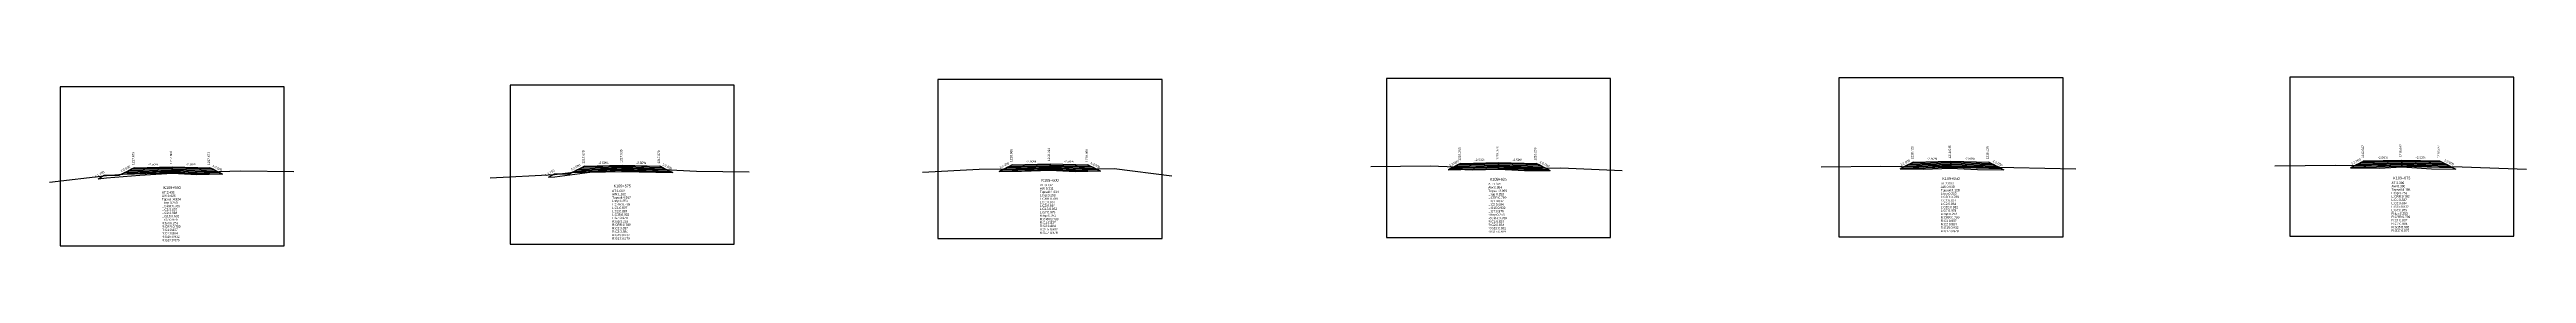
# Model space of a CAD drawing. Extents: x -7 to 78429, y 1189 to 1262.
# Drawn here: x 56672.3 to 57000.5, y 1207.4 to 1229.6 of the extents above; entities that cross this region are included whole.
import ezdxf
from ezdxf.enums import TextEntityAlignment as Align

# ---------------------------------------------------------------- set-up
doc = ezdxf.new("R2010")
doc.units = 0

msp = doc.modelspace()

# ---------------------------------------------------------------- linework, layer by layer
at = {"layer": 'A4_BORDER', "color": 7}
for points in [[(56673.682, 1207.364), (56703.382, 1207.364), (56703.382, 1228.364), (56673.682, 1228.364), (56673.682, 1207.364)], [(56733.334, 1207.587), (56763.034, 1207.587), (56763.034, 1228.587), (56733.334, 1228.587), (56733.334, 1207.587)], [(56790.026, 1208.341), (56819.726, 1208.341), (56819.726, 1229.341), (56790.026, 1229.341), (56790.026, 1208.341)], [(56849.45, 1208.478), (56879.15, 1208.478), (56879.15, 1229.478), (56849.45, 1229.478), (56849.45, 1208.478)], [(56909.417, 1208.565), (56939.117, 1208.565), (56939.117, 1229.565), (56909.417, 1229.565), (56909.417, 1208.565)], [(56969.153, 1208.633), (56998.853, 1208.633), (56998.853, 1229.633), (56969.153, 1229.633), (56969.153, 1208.633)]]:
    msp.add_lwpolyline(points, dxfattribs=at)
at = {"layer": 'CLEAR_GROUND', "color": 8}
for points in [[(56977.225, 1217.678), (56981.084, 1217.639), (56984.025, 1217.792), (56987.951, 1217.526), (56991.17, 1217.483)], [(56678.725, 1216.214), (56679.854, 1216.347), (56684.248, 1216.705), (56688.556, 1216.943), (56691.815, 1216.769), (56695.104, 1216.889)], [(56738.425, 1216.437), (56739.229, 1216.479), (56744.57, 1217.159), (56748.179, 1217.362), (56751.952, 1217.21), (56754.76, 1217.082)], [(56798.125, 1217.191), (56801.098, 1217.219), (56804.876, 1217.363), (56808.239, 1217.197), (56811.499, 1217.254)], [(56857.825, 1217.516), (56860.842, 1217.411), (56864.332, 1217.472), (56867.735, 1217.29), (56871.149, 1217.328)], [(56917.525, 1217.549), (56920.646, 1217.504), (56924.247, 1217.631), (56927.786, 1217.428), (56931.278, 1217.415)]]:
    msp.add_lwpolyline(points, dxfattribs=at)
at = {"layer": 'DESIGN_ROAD_TRIMMED', "color": 1}
for points in [[(56678.725, 1216.214), (56679.532, 1216.675), (56681.532, 1216.675), (56683.532, 1217.675), (56683.532, 1217.675), (56683.427, 1217.622), (56683.427, 1217.622), (56683.111, 1217.464), (56683.111, 1217.464), (56682.795, 1217.307), (56682.795, 1217.307), (56682.479, 1217.149), (56682.479, 1217.149), (56682.163, 1216.991), (56682.163, 1216.991), (56681.848, 1216.833), (56688.532, 1217), (56688.532, 1217.15), (56688.532, 1217.15), (56688.532, 1217.3), (56688.532, 1217.3), (56688.532, 1217.45), (56688.532, 1217.45), (56688.532, 1217.6), (56688.532, 1217.6), (56688.532, 1217.75), (56688.532, 1217.75), (56688.532, 1217.8), (56688.532, 1217.8), (56688.532, 1217.8), (56688.532, 1217.8), (56688.532, 1217.8), (56688.532, 1217.75), (56688.532, 1217.75), (56688.532, 1217.6), (56688.532, 1217.6), (56688.532, 1217.45), (56688.532, 1217.45), (56688.532, 1217.3), (56688.532, 1217.3), (56688.532, 1217.15), (56688.532, 1217.15), (56688.532, 1217), (56695.216, 1216.833), (56694.9, 1216.991), (56694.9, 1216.991), (56694.584, 1217.149), (56694.584, 1217.149), (56694.269, 1217.307), (56694.269, 1217.307), (56693.953, 1217.464), (56693.953, 1217.464), (56693.637, 1217.622), (56693.637, 1217.622), (56693.532, 1217.675), (56693.532, 1217.675), (56695.104, 1216.889)], [(56738.425, 1216.437), (56739.184, 1216.87), (56741.184, 1216.87), (56743.184, 1217.87), (56743.184, 1217.87), (56743.078, 1217.817), (56743.078, 1217.817), (56742.763, 1217.659), (56742.763, 1217.659), (56742.447, 1217.502), (56742.447, 1217.502), (56742.131, 1217.344), (56742.131, 1217.344), (56741.815, 1217.186), (56741.815, 1217.186), (56741.499, 1217.028), (56748.184, 1217.195), (56748.184, 1217.345), (56748.184, 1217.345), (56748.184, 1217.495), (56748.184, 1217.495), (56748.184, 1217.645), (56748.184, 1217.645), (56748.184, 1217.795), (56748.184, 1217.795), (56748.184, 1217.945), (56748.184, 1217.945), (56748.184, 1217.995), (56748.184, 1217.995), (56748.184, 1217.995), (56748.184, 1217.995), (56748.184, 1217.995), (56748.184, 1217.945), (56748.184, 1217.945), (56748.184, 1217.795), (56748.184, 1217.795), (56748.184, 1217.645), (56748.184, 1217.645), (56748.184, 1217.495), (56748.184, 1217.495), (56748.184, 1217.345), (56748.184, 1217.345), (56748.184, 1217.195), (56754.868, 1217.028), (56754.552, 1217.186), (56754.552, 1217.186), (56754.236, 1217.344), (56754.236, 1217.344), (56753.92, 1217.502), (56753.92, 1217.502), (56753.605, 1217.659), (56753.605, 1217.659), (56753.289, 1217.817), (56753.289, 1217.817), (56753.184, 1217.87), (56753.184, 1217.87), (56754.76, 1217.082)], [(56798.125, 1217.191), (56799.876, 1218.066), (56799.876, 1218.066), (56799.771, 1218.013), (56799.771, 1218.013), (56799.455, 1217.855), (56799.455, 1217.855), (56799.139, 1217.698), (56799.139, 1217.698), (56798.823, 1217.54), (56798.823, 1217.54), (56798.507, 1217.382), (56798.507, 1217.382), (56798.192, 1217.224), (56804.876, 1217.391), (56804.876, 1217.541), (56804.876, 1217.541), (56804.876, 1217.691), (56804.876, 1217.691), (56804.876, 1217.841), (56804.876, 1217.841), (56804.876, 1217.991), (56804.876, 1217.991), (56804.876, 1218.141), (56804.876, 1218.141), (56804.876, 1218.191), (56804.876, 1218.191), (56804.876, 1218.191), (56804.876, 1218.191), (56804.876, 1218.191), (56804.876, 1218.141), (56804.876, 1218.141), (56804.876, 1217.991), (56804.876, 1217.991), (56804.876, 1217.841), (56804.876, 1217.841), (56804.876, 1217.691), (56804.876, 1217.691), (56804.876, 1217.541), (56804.876, 1217.541), (56804.876, 1217.391), (56811.56, 1217.224), (56811.244, 1217.382), (56811.244, 1217.382), (56810.928, 1217.54), (56810.928, 1217.54), (56810.613, 1217.698), (56810.613, 1217.698), (56810.297, 1217.855), (56810.297, 1217.855), (56809.981, 1218.013), (56809.981, 1218.013), (56809.876, 1218.066), (56809.876, 1218.066), (56811.499, 1217.254)], [(56857.825, 1217.516), (56859.3, 1218.253), (56859.3, 1218.253), (56859.194, 1218.2), (56859.194, 1218.2), (56858.879, 1218.042), (56858.879, 1218.042), (56858.563, 1217.885), (56858.563, 1217.885), (56858.247, 1217.727), (56858.247, 1217.727), (56857.931, 1217.569), (56857.931, 1217.569), (56857.616, 1217.411), (56864.3, 1217.578), (56864.3, 1217.728), (56864.3, 1217.728), (56864.3, 1217.878), (56864.3, 1217.878), (56864.3, 1218.028), (56864.3, 1218.028), (56864.3, 1218.178), (56864.3, 1218.178), (56864.3, 1218.328), (56864.3, 1218.328), (56864.3, 1218.378), (56864.3, 1218.378), (56864.3, 1218.378), (56864.3, 1218.378), (56864.3, 1218.378), (56864.3, 1218.328), (56864.3, 1218.328), (56864.3, 1218.178), (56864.3, 1218.178), (56864.3, 1218.028), (56864.3, 1218.028), (56864.3, 1217.878), (56864.3, 1217.878), (56864.3, 1217.728), (56864.3, 1217.728), (56864.3, 1217.578), (56870.984, 1217.411), (56870.668, 1217.569), (56870.668, 1217.569), (56870.352, 1217.727), (56870.352, 1217.727), (56870.037, 1217.885), (56870.037, 1217.885), (56869.721, 1218.042), (56869.721, 1218.042), (56869.405, 1218.2), (56869.405, 1218.2), (56869.3, 1218.253), (56869.3, 1218.253), (56871.149, 1217.328)], [(56917.525, 1217.549), (56919.267, 1218.42), (56919.267, 1218.42), (56919.161, 1218.367), (56919.161, 1218.367), (56918.846, 1218.209), (56918.846, 1218.209), (56918.53, 1218.052), (56918.53, 1218.052), (56918.214, 1217.894), (56918.214, 1217.894), (56917.898, 1217.736), (56917.898, 1217.736), (56917.582, 1217.578), (56924.267, 1217.745), (56924.267, 1217.895), (56924.267, 1217.895), (56924.267, 1218.045), (56924.267, 1218.045), (56924.267, 1218.195), (56924.267, 1218.195), (56924.267, 1218.345), (56924.267, 1218.345), (56924.267, 1218.495), (56924.267, 1218.495), (56924.267, 1218.545), (56924.267, 1218.545), (56924.267, 1218.545), (56924.267, 1218.545), (56924.267, 1218.545), (56924.267, 1218.495), (56924.267, 1218.495), (56924.267, 1218.345), (56924.267, 1218.345), (56924.267, 1218.195), (56924.267, 1218.195), (56924.267, 1218.045), (56924.267, 1218.045), (56924.267, 1217.895), (56924.267, 1217.895), (56924.267, 1217.745), (56930.951, 1217.578), (56930.635, 1217.736), (56930.635, 1217.736), (56930.319, 1217.894), (56930.319, 1217.894), (56930.003, 1218.052), (56930.003, 1218.052), (56929.688, 1218.209), (56929.688, 1218.209), (56929.372, 1218.367), (56929.372, 1218.367), (56929.267, 1218.42), (56929.267, 1218.42), (56931.278, 1217.415)], [(56977.225, 1217.678), (56979.003, 1218.567), (56979.003, 1218.567), (56978.898, 1218.514), (56978.898, 1218.514), (56978.582, 1218.356), (56978.582, 1218.356), (56978.266, 1218.199), (56978.266, 1218.199), (56977.95, 1218.041), (56977.95, 1218.041), (56977.635, 1217.883), (56977.635, 1217.883), (56977.319, 1217.725), (56984.003, 1217.892), (56984.003, 1218.042), (56984.003, 1218.042), (56984.003, 1218.192), (56984.003, 1218.192), (56984.003, 1218.342), (56984.003, 1218.342), (56984.003, 1218.492), (56984.003, 1218.492), (56984.003, 1218.642), (56984.003, 1218.642), (56984.003, 1218.692), (56984.003, 1218.692), (56984.003, 1218.692), (56984.003, 1218.692), (56984.003, 1218.692), (56984.003, 1218.642), (56984.003, 1218.642), (56984.003, 1218.492), (56984.003, 1218.492), (56984.003, 1218.342), (56984.003, 1218.342), (56984.003, 1218.192), (56984.003, 1218.192), (56984.003, 1218.042), (56984.003, 1218.042), (56984.003, 1217.892), (56990.687, 1217.725), (56990.371, 1217.883), (56990.371, 1217.883), (56990.056, 1218.041), (56990.056, 1218.041), (56989.74, 1218.199), (56989.74, 1218.199), (56989.424, 1218.356), (56989.424, 1218.356), (56989.108, 1218.514), (56989.108, 1218.514), (56989.003, 1218.567), (56989.003, 1218.567), (56991.17, 1217.483)]]:
    msp.add_lwpolyline(points, dxfattribs=at)
at = {"layer": 'FINISHED_ROAD', "color": 2}
for points in [[(56679.532, 1216.675), (56681.532, 1216.675), (56683.532, 1217.675), (56683.532, 1217.675), (56688.532, 1217.8), (56693.532, 1217.675), (56693.532, 1217.675)], [(56739.184, 1216.87), (56741.184, 1216.87), (56743.184, 1217.87), (56743.184, 1217.87), (56748.184, 1217.995), (56753.184, 1217.87), (56753.184, 1217.87)], [(56799.876, 1218.066), (56799.876, 1218.066), (56804.876, 1218.191), (56809.876, 1218.066), (56809.876, 1218.066)], [(56859.3, 1218.253), (56859.3, 1218.253), (56864.3, 1218.378), (56869.3, 1218.253), (56869.3, 1218.253)], [(56919.267, 1218.42), (56919.267, 1218.42), (56924.267, 1218.545), (56929.267, 1218.42), (56929.267, 1218.42)], [(56979.003, 1218.567), (56979.003, 1218.567), (56984.003, 1218.692), (56989.003, 1218.567), (56989.003, 1218.567)]]:
    msp.add_lwpolyline(points, dxfattribs=at)
at = {"layer": 'LAYER_0', "color": 4}
for points in [[(56683.532, 1217.675), (56683.427, 1217.622), (56688.532, 1217.75), (56688.532, 1217.8)], [(56743.184, 1217.87), (56743.078, 1217.817), (56748.184, 1217.945), (56748.184, 1217.995)], [(56799.876, 1218.066), (56799.771, 1218.013), (56804.876, 1218.141), (56804.876, 1218.191)], [(56859.3, 1218.253), (56859.194, 1218.2), (56864.3, 1218.328), (56864.3, 1218.378)], [(56919.267, 1218.42), (56919.161, 1218.367), (56924.267, 1218.495), (56924.267, 1218.545)], [(56979.003, 1218.567), (56978.898, 1218.514), (56984.003, 1218.642), (56984.003, 1218.692)]]:
    msp.add_lwpolyline(points, dxfattribs=at)
at = {"layer": 'LAYER_1', "color": 4}
for points in [[(56743.078, 1217.817), (56742.763, 1217.659), (56748.184, 1217.795), (56748.184, 1217.945)], [(56799.771, 1218.013), (56799.455, 1217.855), (56804.876, 1217.991), (56804.876, 1218.141)], [(56859.194, 1218.2), (56858.879, 1218.042), (56864.3, 1218.178), (56864.3, 1218.328)], [(56919.161, 1218.367), (56918.846, 1218.209), (56924.267, 1218.345), (56924.267, 1218.495)], [(56978.898, 1218.514), (56978.582, 1218.356), (56984.003, 1218.492), (56984.003, 1218.642)], [(56683.427, 1217.622), (56683.111, 1217.464), (56688.532, 1217.6), (56688.532, 1217.75)]]:
    msp.add_lwpolyline(points, dxfattribs=at)
at = {"layer": 'LAYER_10', "color": 6}
for points in [[(56870.352, 1217.727), (56870.668, 1217.569), (56864.3, 1217.728), (56864.3, 1217.878)], [(56930.319, 1217.894), (56930.635, 1217.736), (56924.267, 1217.895), (56924.267, 1218.045)], [(56990.056, 1218.041), (56990.371, 1217.883), (56984.003, 1218.042), (56984.003, 1218.192)], [(56694.584, 1217.149), (56694.9, 1216.991), (56688.532, 1217.15), (56688.532, 1217.3)], [(56754.236, 1217.344), (56754.552, 1217.186), (56748.184, 1217.345), (56748.184, 1217.495)], [(56810.928, 1217.54), (56811.244, 1217.382), (56804.876, 1217.541), (56804.876, 1217.691)]]:
    msp.add_lwpolyline(points, dxfattribs=at)
at = {"layer": 'LAYER_11', "color": 6}
for points in [[(56930.635, 1217.736), (56930.951, 1217.578), (56924.267, 1217.745), (56924.267, 1217.895)], [(56990.371, 1217.883), (56990.687, 1217.725), (56984.003, 1217.892), (56984.003, 1218.042)], [(56694.9, 1216.991), (56695.216, 1216.833), (56688.532, 1217), (56688.532, 1217.15)], [(56754.552, 1217.186), (56754.868, 1217.028), (56748.184, 1217.195), (56748.184, 1217.345)], [(56811.244, 1217.382), (56811.56, 1217.224), (56804.876, 1217.391), (56804.876, 1217.541)], [(56870.668, 1217.569), (56870.984, 1217.411), (56864.3, 1217.578), (56864.3, 1217.728)]]:
    msp.add_lwpolyline(points, dxfattribs=at)
at = {"layer": 'LAYER_2', "color": 4}
for points in [[(56742.763, 1217.659), (56742.447, 1217.502), (56748.184, 1217.645), (56748.184, 1217.795)], [(56799.455, 1217.855), (56799.139, 1217.698), (56804.876, 1217.841), (56804.876, 1217.991)], [(56858.879, 1218.042), (56858.563, 1217.885), (56864.3, 1218.028), (56864.3, 1218.178)], [(56918.846, 1218.209), (56918.53, 1218.052), (56924.267, 1218.195), (56924.267, 1218.345)], [(56978.582, 1218.356), (56978.266, 1218.199), (56984.003, 1218.342), (56984.003, 1218.492)], [(56683.111, 1217.464), (56682.795, 1217.307), (56688.532, 1217.45), (56688.532, 1217.6)]]:
    msp.add_lwpolyline(points, dxfattribs=at)
at = {"layer": 'LAYER_3', "color": 4}
for points in [[(56799.139, 1217.698), (56798.823, 1217.54), (56804.876, 1217.691), (56804.876, 1217.841)], [(56858.563, 1217.885), (56858.247, 1217.727), (56864.3, 1217.878), (56864.3, 1218.028)], [(56918.53, 1218.052), (56918.214, 1217.894), (56924.267, 1218.045), (56924.267, 1218.195)], [(56978.266, 1218.199), (56977.95, 1218.041), (56984.003, 1218.192), (56984.003, 1218.342)], [(56682.795, 1217.307), (56682.479, 1217.149), (56688.532, 1217.3), (56688.532, 1217.45)], [(56742.447, 1217.502), (56742.131, 1217.344), (56748.184, 1217.495), (56748.184, 1217.645)]]:
    msp.add_lwpolyline(points, dxfattribs=at)
at = {"layer": 'LAYER_4', "color": 4}
for points in [[(56858.247, 1217.727), (56857.931, 1217.569), (56864.3, 1217.728), (56864.3, 1217.878)], [(56918.214, 1217.894), (56917.898, 1217.736), (56924.267, 1217.895), (56924.267, 1218.045)], [(56977.95, 1218.041), (56977.635, 1217.883), (56984.003, 1218.042), (56984.003, 1218.192)], [(56682.479, 1217.149), (56682.163, 1216.991), (56688.532, 1217.15), (56688.532, 1217.3)], [(56742.131, 1217.344), (56741.815, 1217.186), (56748.184, 1217.345), (56748.184, 1217.495)], [(56798.823, 1217.54), (56798.507, 1217.382), (56804.876, 1217.541), (56804.876, 1217.691)]]:
    msp.add_lwpolyline(points, dxfattribs=at)
at = {"layer": 'LAYER_5', "color": 4}
for points in [[(56917.898, 1217.736), (56917.582, 1217.578), (56924.267, 1217.745), (56924.267, 1217.895)], [(56977.635, 1217.883), (56977.319, 1217.725), (56984.003, 1217.892), (56984.003, 1218.042)], [(56682.163, 1216.991), (56681.848, 1216.833), (56688.532, 1217), (56688.532, 1217.15)], [(56741.815, 1217.186), (56741.499, 1217.028), (56748.184, 1217.195), (56748.184, 1217.345)], [(56798.507, 1217.382), (56798.192, 1217.224), (56804.876, 1217.391), (56804.876, 1217.541)], [(56857.931, 1217.569), (56857.616, 1217.411), (56864.3, 1217.578), (56864.3, 1217.728)]]:
    msp.add_lwpolyline(points, dxfattribs=at)
at = {"layer": 'LAYER_6', "color": 6}
for points in [[(56693.532, 1217.675), (56693.637, 1217.622), (56688.532, 1217.75), (56688.532, 1217.8)], [(56753.184, 1217.87), (56753.289, 1217.817), (56748.184, 1217.945), (56748.184, 1217.995)], [(56809.876, 1218.066), (56809.981, 1218.013), (56804.876, 1218.141), (56804.876, 1218.191)], [(56869.3, 1218.253), (56869.405, 1218.2), (56864.3, 1218.328), (56864.3, 1218.378)], [(56929.267, 1218.42), (56929.372, 1218.367), (56924.267, 1218.495), (56924.267, 1218.545)], [(56989.003, 1218.567), (56989.108, 1218.514), (56984.003, 1218.642), (56984.003, 1218.692)]]:
    msp.add_lwpolyline(points, dxfattribs=at)
at = {"layer": 'LAYER_7', "color": 6}
for points in [[(56753.289, 1217.817), (56753.605, 1217.659), (56748.184, 1217.795), (56748.184, 1217.945)], [(56809.981, 1218.013), (56810.297, 1217.855), (56804.876, 1217.991), (56804.876, 1218.141)], [(56869.405, 1218.2), (56869.721, 1218.042), (56864.3, 1218.178), (56864.3, 1218.328)], [(56929.372, 1218.367), (56929.688, 1218.209), (56924.267, 1218.345), (56924.267, 1218.495)], [(56989.108, 1218.514), (56989.424, 1218.356), (56984.003, 1218.492), (56984.003, 1218.642)], [(56693.637, 1217.622), (56693.953, 1217.464), (56688.532, 1217.6), (56688.532, 1217.75)]]:
    msp.add_lwpolyline(points, dxfattribs=at)
at = {"layer": 'LAYER_8', "color": 6}
for points in [[(56753.605, 1217.659), (56753.92, 1217.502), (56748.184, 1217.645), (56748.184, 1217.795)], [(56810.297, 1217.855), (56810.613, 1217.698), (56804.876, 1217.841), (56804.876, 1217.991)], [(56869.721, 1218.042), (56870.037, 1217.885), (56864.3, 1218.028), (56864.3, 1218.178)], [(56929.688, 1218.209), (56930.003, 1218.052), (56924.267, 1218.195), (56924.267, 1218.345)], [(56989.424, 1218.356), (56989.74, 1218.199), (56984.003, 1218.342), (56984.003, 1218.492)], [(56693.953, 1217.464), (56694.269, 1217.307), (56688.532, 1217.45), (56688.532, 1217.6)]]:
    msp.add_lwpolyline(points, dxfattribs=at)
at = {"layer": 'LAYER_9', "color": 6}
for points in [[(56810.613, 1217.698), (56810.928, 1217.54), (56804.876, 1217.691), (56804.876, 1217.841)], [(56870.037, 1217.885), (56870.352, 1217.727), (56864.3, 1217.878), (56864.3, 1218.028)], [(56930.003, 1218.052), (56930.319, 1217.894), (56924.267, 1218.045), (56924.267, 1218.195)], [(56989.74, 1218.199), (56990.056, 1218.041), (56984.003, 1218.192), (56984.003, 1218.342)], [(56694.269, 1217.307), (56694.584, 1217.149), (56688.532, 1217.3), (56688.532, 1217.45)], [(56753.92, 1217.502), (56754.236, 1217.344), (56748.184, 1217.495), (56748.184, 1217.645)]]:
    msp.add_lwpolyline(points, dxfattribs=at)
at = {"layer": 'NATURAL_GROUND', "color": 3}
for points in [[(56847.388, 1217.826), (56855.247, 1217.905), (56860.845, 1217.711), (56864.338, 1217.772), (56867.742, 1217.59), (56872.581, 1217.644), (56880.676, 1217.296)], [(56907.07, 1217.815), (56914.971, 1217.886), (56920.643, 1217.804), (56924.251, 1217.931), (56927.796, 1217.728), (56932.605, 1217.709), (56940.817, 1217.522)], [(56967.202, 1217.94), (56975.224, 1217.998), (56981.078, 1217.939), (56984.027, 1218.092), (56987.963, 1217.826), (56992.004, 1217.772), (57000.53, 1217.465)], [(56672.287, 1215.759), (56679.824, 1216.645), (56684.228, 1217.004), (56688.556, 1217.243), (56691.818, 1217.069), (56697.639, 1217.281), (56704.68, 1217.186)], [(56730.674, 1216.326), (56739.203, 1216.778), (56744.543, 1217.458), (56748.177, 1217.662), (56751.965, 1217.509), (56758.022, 1217.233), (56765.018, 1217.138)], [(56787.977, 1217.104), (56795.485, 1217.465), (56801.091, 1217.519), (56804.878, 1217.663), (56808.244, 1217.497), (56813.375, 1217.587), (56821.013, 1216.616)]]:
    msp.add_lwpolyline(points, dxfattribs=at)
at = {"layer": 'STRUCTURE_LEFT', "color": 4}
for points in [[(56683.532, 1217.675), (56683.427, 1217.622), (56683.427, 1217.622), (56683.111, 1217.464), (56683.111, 1217.464), (56682.795, 1217.307), (56682.795, 1217.307), (56682.479, 1217.149), (56682.479, 1217.149), (56682.163, 1216.991), (56682.163, 1216.991), (56681.848, 1216.833), (56688.532, 1217), (56688.532, 1217.15), (56688.532, 1217.15), (56688.532, 1217.3), (56688.532, 1217.3), (56688.532, 1217.45), (56688.532, 1217.45), (56688.532, 1217.6), (56688.532, 1217.6), (56688.532, 1217.75), (56688.532, 1217.75), (56688.532, 1217.8), (56688.532, 1217.8)], [(56743.184, 1217.87), (56743.078, 1217.817), (56743.078, 1217.817), (56742.763, 1217.659), (56742.763, 1217.659), (56742.447, 1217.502), (56742.447, 1217.502), (56742.131, 1217.344), (56742.131, 1217.344), (56741.815, 1217.186), (56741.815, 1217.186), (56741.499, 1217.028), (56748.184, 1217.195), (56748.184, 1217.345), (56748.184, 1217.345), (56748.184, 1217.495), (56748.184, 1217.495), (56748.184, 1217.645), (56748.184, 1217.645), (56748.184, 1217.795), (56748.184, 1217.795), (56748.184, 1217.945), (56748.184, 1217.945), (56748.184, 1217.995), (56748.184, 1217.995)], [(56799.876, 1218.066), (56799.771, 1218.013), (56799.771, 1218.013), (56799.455, 1217.855), (56799.455, 1217.855), (56799.139, 1217.698), (56799.139, 1217.698), (56798.823, 1217.54), (56798.823, 1217.54), (56798.507, 1217.382), (56798.507, 1217.382), (56798.192, 1217.224), (56804.876, 1217.391), (56804.876, 1217.541), (56804.876, 1217.541), (56804.876, 1217.691), (56804.876, 1217.691), (56804.876, 1217.841), (56804.876, 1217.841), (56804.876, 1217.991), (56804.876, 1217.991), (56804.876, 1218.141), (56804.876, 1218.141), (56804.876, 1218.191), (56804.876, 1218.191)], [(56859.3, 1218.253), (56859.194, 1218.2), (56859.194, 1218.2), (56858.879, 1218.042), (56858.879, 1218.042), (56858.563, 1217.885), (56858.563, 1217.885), (56858.247, 1217.727), (56858.247, 1217.727), (56857.931, 1217.569), (56857.931, 1217.569), (56857.616, 1217.411), (56864.3, 1217.578), (56864.3, 1217.728), (56864.3, 1217.728), (56864.3, 1217.878), (56864.3, 1217.878), (56864.3, 1218.028), (56864.3, 1218.028), (56864.3, 1218.178), (56864.3, 1218.178), (56864.3, 1218.328), (56864.3, 1218.328), (56864.3, 1218.378), (56864.3, 1218.378)], [(56919.267, 1218.42), (56919.161, 1218.367), (56919.161, 1218.367), (56918.846, 1218.209), (56918.846, 1218.209), (56918.53, 1218.052), (56918.53, 1218.052), (56918.214, 1217.894), (56918.214, 1217.894), (56917.898, 1217.736), (56917.898, 1217.736), (56917.582, 1217.578), (56924.267, 1217.745), (56924.267, 1217.895), (56924.267, 1217.895), (56924.267, 1218.045), (56924.267, 1218.045), (56924.267, 1218.195), (56924.267, 1218.195), (56924.267, 1218.345), (56924.267, 1218.345), (56924.267, 1218.495), (56924.267, 1218.495), (56924.267, 1218.545), (56924.267, 1218.545)], [(56979.003, 1218.567), (56978.898, 1218.514), (56978.898, 1218.514), (56978.582, 1218.356), (56978.582, 1218.356), (56978.266, 1218.199), (56978.266, 1218.199), (56977.95, 1218.041), (56977.95, 1218.041), (56977.635, 1217.883), (56977.635, 1217.883), (56977.319, 1217.725), (56984.003, 1217.892), (56984.003, 1218.042), (56984.003, 1218.042), (56984.003, 1218.192), (56984.003, 1218.192), (56984.003, 1218.342), (56984.003, 1218.342), (56984.003, 1218.492), (56984.003, 1218.492), (56984.003, 1218.642), (56984.003, 1218.642), (56984.003, 1218.692), (56984.003, 1218.692)]]:
    msp.add_lwpolyline(points, dxfattribs=at)
at = {"layer": 'STRUCTURE_RIGHT', "color": 6}
for points in [[(56688.532, 1217.8), (56688.532, 1217.8), (56688.532, 1217.75), (56688.532, 1217.75), (56688.532, 1217.6), (56688.532, 1217.6), (56688.532, 1217.45), (56688.532, 1217.45), (56688.532, 1217.3), (56688.532, 1217.3), (56688.532, 1217.15), (56688.532, 1217.15), (56688.532, 1217), (56695.216, 1216.833), (56694.9, 1216.991), (56694.9, 1216.991), (56694.584, 1217.149), (56694.584, 1217.149), (56694.269, 1217.307), (56694.269, 1217.307), (56693.953, 1217.464), (56693.953, 1217.464), (56693.637, 1217.622), (56693.637, 1217.622), (56693.532, 1217.675)], [(56748.184, 1217.995), (56748.184, 1217.995), (56748.184, 1217.945), (56748.184, 1217.945), (56748.184, 1217.795), (56748.184, 1217.795), (56748.184, 1217.645), (56748.184, 1217.645), (56748.184, 1217.495), (56748.184, 1217.495), (56748.184, 1217.345), (56748.184, 1217.345), (56748.184, 1217.195), (56754.868, 1217.028), (56754.552, 1217.186), (56754.552, 1217.186), (56754.236, 1217.344), (56754.236, 1217.344), (56753.92, 1217.502), (56753.92, 1217.502), (56753.605, 1217.659), (56753.605, 1217.659), (56753.289, 1217.817), (56753.289, 1217.817), (56753.184, 1217.87)], [(56804.876, 1218.191), (56804.876, 1218.191), (56804.876, 1218.141), (56804.876, 1218.141), (56804.876, 1217.991), (56804.876, 1217.991), (56804.876, 1217.841), (56804.876, 1217.841), (56804.876, 1217.691), (56804.876, 1217.691), (56804.876, 1217.541), (56804.876, 1217.541), (56804.876, 1217.391), (56811.56, 1217.224), (56811.244, 1217.382), (56811.244, 1217.382), (56810.928, 1217.54), (56810.928, 1217.54), (56810.613, 1217.698), (56810.613, 1217.698), (56810.297, 1217.855), (56810.297, 1217.855), (56809.981, 1218.013), (56809.981, 1218.013), (56809.876, 1218.066)], [(56864.3, 1218.378), (56864.3, 1218.378), (56864.3, 1218.328), (56864.3, 1218.328), (56864.3, 1218.178), (56864.3, 1218.178), (56864.3, 1218.028), (56864.3, 1218.028), (56864.3, 1217.878), (56864.3, 1217.878), (56864.3, 1217.728), (56864.3, 1217.728), (56864.3, 1217.578), (56870.984, 1217.411), (56870.668, 1217.569), (56870.668, 1217.569), (56870.352, 1217.727), (56870.352, 1217.727), (56870.037, 1217.885), (56870.037, 1217.885), (56869.721, 1218.042), (56869.721, 1218.042), (56869.405, 1218.2), (56869.405, 1218.2), (56869.3, 1218.253)], [(56924.267, 1218.545), (56924.267, 1218.545), (56924.267, 1218.495), (56924.267, 1218.495), (56924.267, 1218.345), (56924.267, 1218.345), (56924.267, 1218.195), (56924.267, 1218.195), (56924.267, 1218.045), (56924.267, 1218.045), (56924.267, 1217.895), (56924.267, 1217.895), (56924.267, 1217.745), (56930.951, 1217.578), (56930.635, 1217.736), (56930.635, 1217.736), (56930.319, 1217.894), (56930.319, 1217.894), (56930.003, 1218.052), (56930.003, 1218.052), (56929.688, 1218.209), (56929.688, 1218.209), (56929.372, 1218.367), (56929.372, 1218.367), (56929.267, 1218.42)], [(56984.003, 1218.692), (56984.003, 1218.692), (56984.003, 1218.642), (56984.003, 1218.642), (56984.003, 1218.492), (56984.003, 1218.492), (56984.003, 1218.342), (56984.003, 1218.342), (56984.003, 1218.192), (56984.003, 1218.192), (56984.003, 1218.042), (56984.003, 1218.042), (56984.003, 1217.892), (56990.687, 1217.725), (56990.371, 1217.883), (56990.371, 1217.883), (56990.056, 1218.041), (56990.056, 1218.041), (56989.74, 1218.199), (56989.74, 1218.199), (56989.424, 1218.356), (56989.424, 1218.356), (56989.108, 1218.514), (56989.108, 1218.514), (56989.003, 1218.567)]]:
    msp.add_lwpolyline(points, dxfattribs=at)

# ---------------------------------------------------------------- texts
at = {"layer": 'INFO_TEXT'}
for s, p in [('AT:2.435', (56687.182, 1214.264)), ('AT:1.080', (56746.834, 1214.487)), ('AT:0.732', (56803.526, 1215.241)), ('AW:0.011', (56803.526, 1214.791)), ('Topsoil:4.014', (56803.526, 1214.341)), ('AT:1.375', (56862.95, 1215.378)), ('AW:0.094', (56862.95, 1214.928)), ('Topsoil:3.999', (56862.95, 1214.478)), ('AT:2.003', (56922.917, 1215.465)), ('AW:0.000', (56922.917, 1215.015)), ('Topsoil:4.128', (56922.917, 1214.565)), ('AT:2.306', (56982.653, 1215.533)), ('AW:0.000', (56982.653, 1215.083)), ('Topsoil:4.188', (56982.653, 1214.633)), ('AW:0.026', (56687.182, 1213.814)), ('Topsoil:4.924', (56687.182, 1213.364)), ('L:top:0.253', (56687.182, 1212.914)), ('L:CRR:0.789', (56687.182, 1212.464)), ('L:C1:0.837', (56687.182, 1212.014)), ('L:C2:0.884', (56687.182, 1211.564)), ('L:G15:0.932', (56687.182, 1211.114)), ('AW:1.162', (56746.834, 1214.037)), ('Topsoil:4.917', (56746.834, 1213.587)), ('L:top:0.253', (56746.834, 1213.137)), ('L:CRR:0.789', (56746.834, 1212.687)), ('L:C1:0.837', (56746.834, 1212.237)), ('L:C2:0.884', (56746.834, 1211.787)), ('L:G15:0.932', (56746.834, 1211.337)), ('L:top:0.253', (56803.526, 1213.891)), ('L:CRR:0.789', (56803.526, 1213.441)), ('L:C1:0.837', (56803.526, 1212.991)), ('L:C2:0.884', (56803.526, 1212.541)), ('L:G15:0.932', (56803.526, 1212.091)), ('L:G7:0.979', (56803.526, 1211.641)), ('R:top:0.253', (56803.526, 1211.191)), ('L:top:0.253', (56862.95, 1214.028)), ('L:CRR:0.789', (56862.95, 1213.578)), ('L:C1:0.837', (56862.95, 1213.128)), ('L:C2:0.884', (56862.95, 1212.678)), ('L:G15:0.932', (56862.95, 1212.228)), ('L:G7:0.979', (56862.95, 1211.778)), ('R:top:0.253', (56862.95, 1211.328)), ('L:top:0.253', (56922.917, 1214.115)), ('L:CRR:0.789', (56922.917, 1213.665)), ('L:C1:0.837', (56922.917, 1213.215)), ('L:C2:0.884', (56922.917, 1212.765)), ('L:G15:0.932', (56922.917, 1212.315)), ('L:G7:0.979', (56922.917, 1211.865)), ('R:top:0.253', (56922.917, 1211.415)), ('R:CRR:0.789', (56922.917, 1210.965)), ('L:top:0.253', (56982.653, 1214.183)), ('L:CRR:0.789', (56982.653, 1213.733)), ('L:C1:0.837', (56982.653, 1213.283)), ('L:C2:0.884', (56982.653, 1212.833)), ('L:G15:0.932', (56982.653, 1212.383)), ('L:G7:0.979', (56982.653, 1211.933)), ('R:top:0.253', (56982.653, 1211.483)), ('R:CRR:0.789', (56982.653, 1211.033)), ('L:G7:0.979', (56687.182, 1210.664)), ('R:top:0.253', (56687.182, 1210.214)), ('R:CRR:0.789', (56687.182, 1209.764)), ('R:C1:0.837', (56687.182, 1209.314)), ('R:C2:0.884', (56687.182, 1208.864)), ('R:G15:0.932', (56687.182, 1208.414)), ('R:G17:0.979', (56687.182, 1207.964)), ('L:G7:0.979', (56746.834, 1210.887)), ('R:top:0.253', (56746.834, 1210.437)), ('R:CRR:0.789', (56746.834, 1209.987)), ('R:C1:0.837', (56746.834, 1209.537)), ('R:C2:0.884', (56746.834, 1209.087)), ('R:G15:0.932', (56746.834, 1208.637)), ('R:G17:0.979', (56746.834, 1208.187)), ('R:CRR:0.789', (56803.526, 1210.741)), ('R:C1:0.837', (56803.526, 1210.291)), ('R:C2:0.884', (56803.526, 1209.841)), ('R:G15:0.932', (56803.526, 1209.391)), ('R:G17:0.979', (56803.526, 1208.941)), ('R:CRR:0.789', (56862.95, 1210.878)), ('R:C1:0.837', (56862.95, 1210.428)), ('R:C2:0.884', (56862.95, 1209.978)), ('R:G15:0.932', (56862.95, 1209.528)), ('R:G17:0.979', (56862.95, 1209.078)), ('R:C1:0.837', (56922.917, 1210.515)), ('R:C2:0.884', (56922.917, 1210.065)), ('R:G15:0.932', (56922.917, 1209.615)), ('R:G17:0.979', (56922.917, 1209.165)), ('R:C1:0.837', (56982.653, 1210.583)), ('R:C2:0.884', (56982.653, 1210.133)), ('R:G15:0.932', (56982.653, 1209.683)), ('R:G17:0.979', (56982.653, 1209.233))]:
    msp.add_text(s, height=0.3, dxfattribs=at).set_placement(p)
at = {"layer": 'LEFT_TEXT_H'}
for s, p in [('1217.675', (56683.532, 1218.035)), ('1217.870', (56743.184, 1218.23)), ('1218.066', (56799.876, 1218.426)), ('1218.253', (56859.3, 1218.613)), ('1218.420', (56919.267, 1218.78)), ('1218.567', (56979.003, 1218.927))]:
    msp.add_text(s, height=0.3, rotation=90, dxfattribs=at).set_placement(p)
at = {"layer": 'POINT_TEXT_H'}
for s, p in [('1217.800', (56688.532, 1218.16)), ('1217.995', (56748.184, 1218.355)), ('1218.191', (56804.876, 1218.551)), ('1218.378', (56864.3, 1218.738)), ('1218.545', (56924.267, 1218.905)), ('1218.692', (56984.003, 1219.052))]:
    msp.add_text(s, height=0.3, rotation=90, dxfattribs=at).set_placement(p)
at = {"layer": 'RIGHT_TEXT_H'}
for s, p in [('1217.675', (56693.532, 1218.035)), ('1217.870', (56753.184, 1218.23)), ('1218.066', (56809.876, 1218.426)), ('1218.253', (56869.3, 1218.613)), ('1218.420', (56929.267, 1218.78)), ('1218.567', (56989.003, 1218.927))]:
    msp.add_text(s, height=0.3, rotation=90, dxfattribs=at).set_placement(p)
at = {"layer": 'SLOPE_left'}
for s, rotation, p in [('1:2.000', 26.565, (56682.451, 1217.336)), ('1:2.000', 26.565, (56742.103, 1217.531)), ('1:2.000', 26.565, (56798.92, 1217.789)), ('1:2.000', 26.565, (56858.482, 1218.045)), ('1:2.000', 26.565, (56918.315, 1218.146)), ('1:2.000', 26.565, (56978.034, 1218.284)), ('1:1.750', 29.745, (56679.039, 1216.601)), ('1:1.750', 29.745, (56738.715, 1216.81))]:
    msp.add_text(s, height=0.3, rotation=rotation, dxfattribs=at).set_placement(p, align=Align.BOTTOM_CENTER)
at = {"layer": 'SLOPE_right'}
for p in [(56694.399, 1217.443), (56754.052, 1217.637), (56810.768, 1217.821), (56870.305, 1217.952), (56930.353, 1218.078), (56990.167, 1218.186)]:
    msp.add_text('1:2.000', height=0.3, rotation=-26.565, dxfattribs=at).set_placement(p, align=Align.BOTTOM_CENTER)
at = {"layer": 'SLOPE_TEXT'}
for p in [(56686.032, 1217.977), (56691.032, 1217.977), (56745.684, 1218.172), (56750.684, 1218.172), (56802.376, 1218.369), (56807.376, 1218.369), (56861.8, 1218.555), (56866.8, 1218.555), (56921.767, 1218.723), (56926.767, 1218.723), (56981.503, 1218.87), (56986.503, 1218.87)]:
    msp.add_text('-2.50%', height=0.3, dxfattribs=at).set_placement(p, align=Align.CENTER)
at = {"layer": 'STATION_TITLE'}
for s, p in [('K109+550', (56688.532, 1214.864)), ('K109+575', (56748.184, 1215.087)), ('K109+600', (56804.876, 1215.841)), ('K109+625', (56864.3, 1215.978)), ('K109+650', (56924.267, 1216.065)), ('K109+675', (56984.003, 1216.133))]:
    msp.add_text(s, height=0.36, dxfattribs=at).set_placement(p, align=Align.CENTER)

doc.saveas('drawing.dxf')
